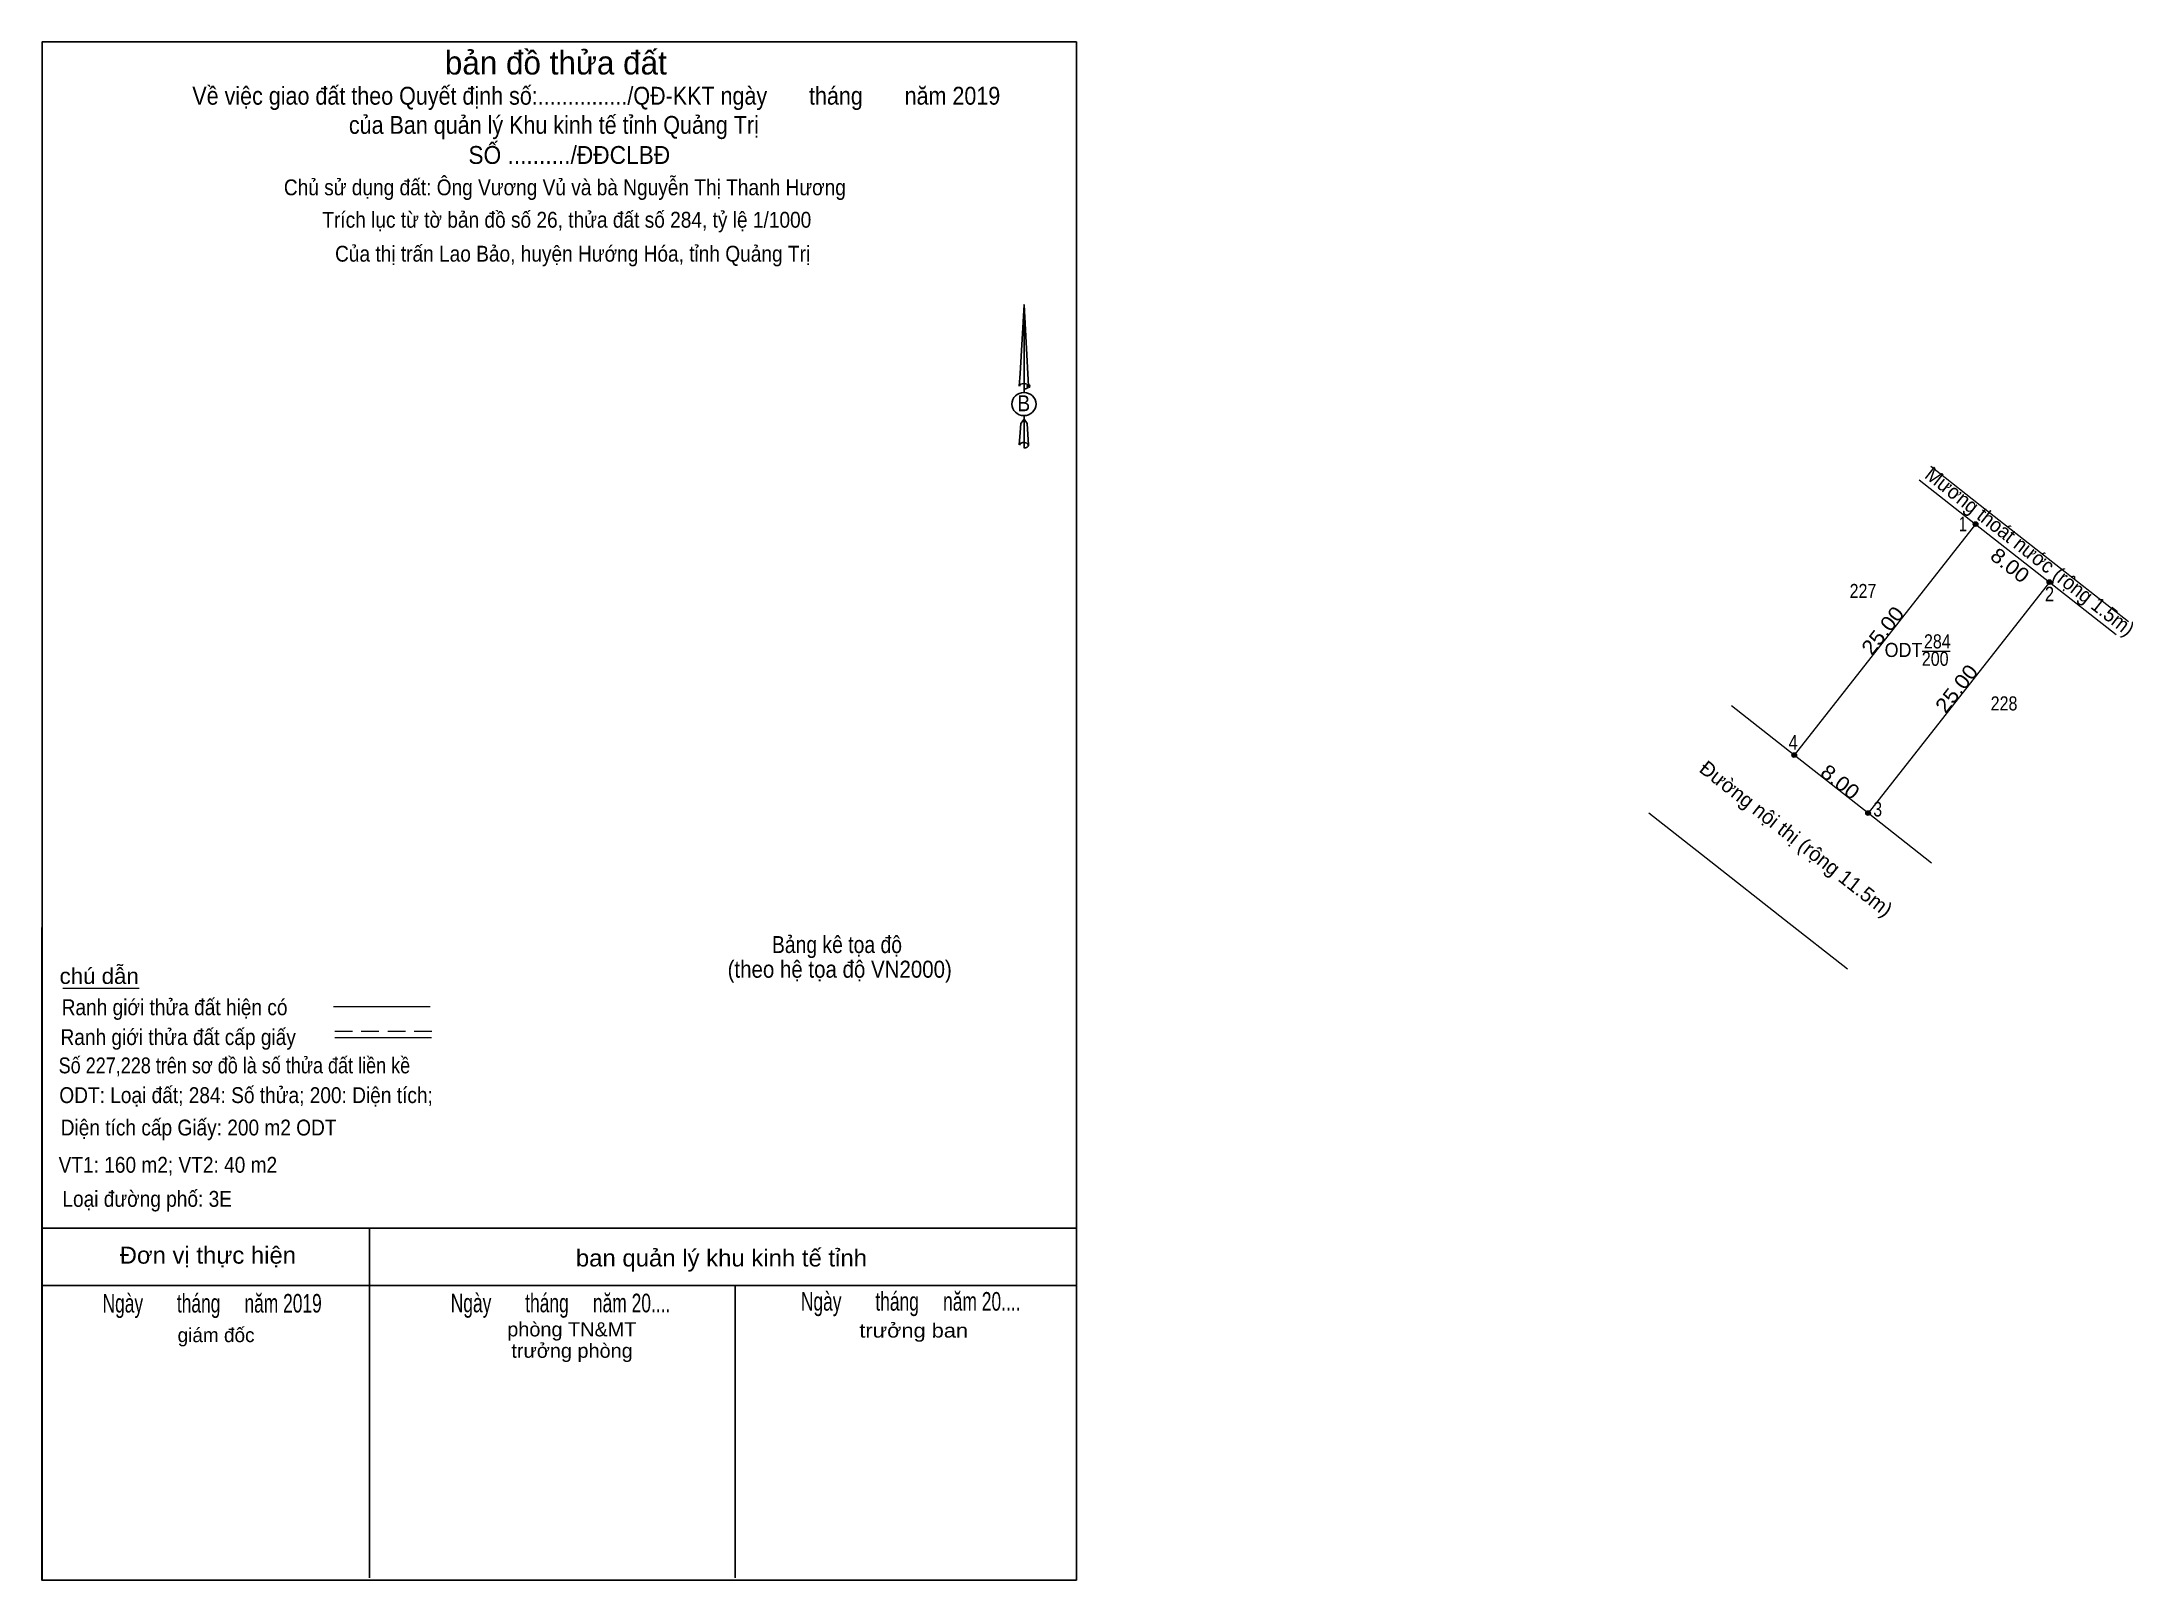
# Model space of a CAD drawing. Header units: metres. Extents: x 538225 to 538403, y 1837600 to 1837731.
import ezdxf
from ezdxf.enums import TextEntityAlignment as Align

# ---------------------------------------------------------------- set-up
doc = ezdxf.new("R2010")
doc.units = ezdxf.units.M
doc.header["$LTSCALE"] = 0.5
doc.header["$PDMODE"] = 32
doc.header["$PDSIZE"] = 0.25
doc.linetypes.add('MEDIUM_DASHED', pattern=[4.5, 3, -1.5])
for name, color, linetype, lineweight in [('10', 7, 'Continuous', 13), ('17', 7, 'Continuous', 13), ('40', 7, 'Continuous', 25), ('6', 7, 'Continuous', 13), ('63', 7, 'Continuous', 25)]:
    doc.layers.add(name, color=color, linetype=linetype, lineweight=lineweight)
doc.layers.add('5', color=7, linetype='Continuous')

msp = doc.modelspace()

# ---------------------------------------------------------------- hatches: boundary and pattern name
at = {"layer": '63'}
for points in [[(538390.08, 1837689.59, 1), (538389.68, 1837689.59, 1)], [(538396.37, 1837684.65, 1), (538395.97, 1837684.65, 1)], [(538374.64, 1837669.93, 1), (538374.24, 1837669.93, 1)], [(538380.93, 1837664.99, 1), (538380.53, 1837664.99, 1)]]:
    msp.add_hatch(color=256, dxfattribs=at).paths.add_polyline_path(points)

# ---------------------------------------------------------------- linework, layer by layer
at = {"layer": '10'}
for p, q in [((538385.08, 1837693.36), (538389.88, 1837689.59)), ((538390.8, 1837690.76), (538386.06, 1837694.49)), ((538389.88, 1837689.59), (538374.44, 1837669.93)), ((538397.1, 1837685.82), (538390.8, 1837690.76)), ((538402.89, 1837681.27), (538397.1, 1837685.82)), ((538396.17, 1837684.65), (538401.84, 1837680.2)), ((538385.33, 1837678.78), (538387.73, 1837678.78)), ((538374.44, 1837669.93), (538369.1, 1837674.12)), ((538362.06, 1837665.02), (538367.33, 1837660.88)), ((538386.14, 1837660.74), (538380.73, 1837664.99)), ((538367.33, 1837660.88), (538373.62, 1837655.94)), ((538373.62, 1837655.94), (538378.98, 1837651.73))]:
    msp.add_line(p, q, dxfattribs=at)
msp.add_lwpolyline([(538389.88, 1837689.59), (538396.17, 1837684.65), (538380.73, 1837664.99), (538374.44, 1837669.93)], dxfattribs=at)
at = {"layer": '17'}
msp.add_line((538227.04, 1837650.09), (538233.55, 1837650.09), dxfattribs=at)
at = {"layer": '40'}
for p, q in [((538225.25, 1837629.66), (538225.25, 1837655.24)), ((538225.25, 1837629.66), (538313.29, 1837629.66)), ((538253.15, 1837599.9), (538253.15, 1837629.66)), ((538313.29, 1837629.66), (538277.87, 1837629.66)), ((538225.25, 1837624.78), (538313.29, 1837624.78)), ((538284.29, 1837624.78), (538284.29, 1837599.9))]:
    msp.add_line(p, q, dxfattribs=at)
for points in [[(538225.27, 1837599.7), (538225.27, 1837730.64), (538313.33, 1837730.64), (538313.33, 1837599.7)], [(538225.25, 1837629.66), (538313.33, 1837629.66), (538313.33, 1837599.7), (538225.25, 1837599.7)]]:
    msp.add_lwpolyline(points, close=True, dxfattribs=at)
at = {"layer": '6'}
for p, q in [((538250.08, 1837648.52), (538258.3, 1837648.52)), ((538250.2, 1837645.88), (538258.43, 1837645.88))]:
    msp.add_line(p, q, dxfattribs=at)
at = {"layer": '6', "linetype": 'MEDIUM_DASHED'}
msp.add_line((538250.2, 1837646.44), (538258.48, 1837646.44), dxfattribs=at)
at = {"layer": '63'}
for p, q in [((538308.87, 1837708.26), (538309.25, 1837701.34)), ((538308.87, 1837708.26), (538309.25, 1837701.34)), ((538308.87, 1837708.26), (538309.25, 1837701.34)), ((538308.53, 1837702.42), (538308.47, 1837701.34)), ((538308.87, 1837701.6), (538308.87, 1837701.3)), ((538308.87, 1837701.3), (538308.87, 1837701.12)), ((538308.87, 1837701.12), (538308.87, 1837700.84)), ((538308.87, 1837701.12), (538308.87, 1837700.84)), ((538308.87, 1837701.12), (538308.87, 1837700.84)), ((538308.87, 1837698.52), (538308.87, 1837698.82)), ((538308.87, 1837698.52), (538308.87, 1837698.82)), ((538308.87, 1837698.52), (538308.87, 1837698.82)), ((538308.87, 1837698.52), (538309.15, 1837698.14)), ((538308.87, 1837698.52), (538309.15, 1837698.14)), ((538308.87, 1837698.52), (538309.15, 1837698.14)), ((538308.87, 1837696.56), (538308.87, 1837696.28)), ((538309.15, 1837698.14), (538309.25, 1837696.32)), ((538309.15, 1837698.14), (538309.25, 1837696.32)), ((538309.15, 1837698.14), (538309.25, 1837696.32)), ((538308.87, 1837696.28), (538308.87, 1837696.08)), ((538309.25, 1837696.32), (538309.25, 1837696.34))]:
    msp.add_line(p, q, dxfattribs=at)
for points in [[(538308.87, 1837701.6), (538308.87, 1837708.26), (538308.53, 1837702.42)], [(538308.87, 1837696.56), (538308.87, 1837698.52), (538308.59, 1837698.14), (538308.53, 1837697.4), (538308.47, 1837696.34)]]:
    msp.add_lwpolyline(points, dxfattribs=at)
at = {"layer": '63', "lineweight": 13}
for centre in [(538389.88, 1837689.59), (538396.17, 1837684.65), (538374.44, 1837669.93), (538380.73, 1837664.99)]:
    msp.add_circle(centre, 0.2, dxfattribs=at)
at = {"layer": '63'}
msp.add_ellipse((538308.8616, 1837699.8095), major_axis=(1.0322, 0), ratio=0.952727, dxfattribs=at)
for centre, start_param, end_param in [((538308.8619, 1837701.3249), 1.57079633, 3.07445202), ((538308.8619, 1837701.3249), 0.06714063, 1.57079633), ((538308.8619, 1837701.3249), 4.71238898, 6.28318531), ((538308.8619, 1837696.3055), 2.49106941, 3.07427841), ((538308.8619, 1837696.3055), 1.57079633, 2.49106941), ((538308.8619, 1837696.3055), 0.06714063, 1.57079633), ((538308.8619, 1837696.3055), 4.71238898, 6.28318531)]:
    msp.add_ellipse(centre, major_axis=(0.3784, 0), ratio=0.614131, start_param=start_param, end_param=end_param, dxfattribs=at)
msp.add_point((538309.25, 1837701.34), dxfattribs=at)

# ---------------------------------------------------------------- texts
at = {"layer": '10'}
for s, width, p in [('227', 0.85, (538380.295, 1837683.3)), ('ODT', 0.95, (538383.745, 1837678.28)), ('200', 0.85, (538386.445, 1837677.53)), ('284', 0.85, (538386.625, 1837679.01)), ('228', 0.85, (538392.305, 1837673.73))]:
    msp.add_text(s, height=1.2, dxfattribs=dict(at, width=width)).set_placement(p, align=Align.CENTER)
at = {"layer": '17', "width": 0.95}
msp.add_text('Mương thoát nước (rộng 1.5m)', height=1.25, rotation=321.855, dxfattribs=at).set_placement((538394.119, 1837686.7822), align=Align.CENTER)
at = {"layer": '17'}
msp.add_text('Đường nội thị (rộng 11.5m)', height=1.25, rotation=321.855, dxfattribs=at).set_placement((538374.219, 1837662.3262), align=Align.CENTER)
at = {"layer": '40'}
for s, height, width, p in [('Đơn vị thực hiện', 1.448, 1.05, (538239.385, 1837626.64)), ('ban quản lý khu kinh tế tỉnh', 1.45, 1.05, (538283.11, 1837626.4)), ('Ngày       tháng     năm 2019', 1.58, 0.7, (538239.75, 1837622.48)), ('Ngày       tháng     năm 20....', 1.583, 0.7, (538269.41, 1837622.5)), ('Ngày       tháng     năm 20....', 1.583, 0.7, (538299.22, 1837622.64)), ('phòng TN&MT', 1.205, 1.05, (538270.375, 1837620.45)), ('trưởng ban', 1.205, 1.15, (538299.475, 1837620.35)), ('trưởng phòng ', 1.205, 1.05, (538270.625, 1837618.63))]:
    msp.add_text(s, height=height, dxfattribs=dict(at, width=width)).set_placement(p, align=Align.CENTER)
msp.add_text('giám đốc', height=1.207, dxfattribs=at).set_placement((538240.085, 1837619.96), align=Align.CENTER)
at = {"layer": '5', "width": 0.9}
for s, p in [('Chủ sử dụng đất: Ông Vương Vủ và bà Nguyễn Thị Thanh Hương', (538269.78, 1837717.58)), ('Trích lục từ tờ bản đồ số 26, thửa đất số 284, tỷ lệ 1/1000 ', (538270.17, 1837714.82)), ('Của thị trấn Lao Bảo, huyện Hướng Hóa, tỉnh Quảng Trị', (538270.44, 1837711.93))]:
    msp.add_text(s, height=1.35, dxfattribs=at).set_placement(p, align=Align.CENTER)
at = {"layer": '6'}
for s, width, p in [('Bảng kê tọa độ ', 0.85, (538293.175, 1837653.08)), ('(theo hệ tọa độ VN2000)', 0.9, (538293.18, 1837650.98))]:
    msp.add_text(s, height=1.448, dxfattribs=dict(at, width=width)).set_placement(p, align=Align.CENTER)
for s, width, p in [('chú dẫn', 1.05, (538226.76, 1837650.45)), ('Ranh giới thửa đất hiện có ', 0.9, (538226.94, 1837647.79)), ('Ranh giới thửa đất cấp giấy', 0.9, (538226.84, 1837645.25)), ('Số 227,228 trên sơ đồ là số thửa đất liền kề', 0.85, (538226.68, 1837642.84)), ('ODT: Loại đất; 284: Số thửa; 200: Diện tích;', 0.9, (538226.74, 1837640.31)), ('Diện tích cấp Giấy: 200 m2 ODT', 0.9, (538226.86, 1837637.55)), ('VT1: 160 m2; VT2: 40 m2', 0.9, (538226.68, 1837634.38)), ('Loại đường phố: 3E', 0.9, (538227, 1837631.48))]:
    msp.add_text(s, height=1.35, dxfattribs=dict(at, width=width)).set_placement(p)
at = {"layer": '63'}
msp.add_text('bản đồ thửa đất', height=2, dxfattribs=at).set_placement((538269.01, 1837727.86), align=Align.CENTER)
for s, height, width, p in [('Về việc giao đất theo Quyết định số:.............../QĐ-KKT ngày       tháng       năm 2019', 1.521, 0.9, (538272.455, 1837725.29)), ('của Ban quản lý Khu kinh tế tỉnh Quảng Trị', 1.521, 0.9, (538268.845, 1837722.81)), ('SỐ ........../ĐĐCLBĐ', 1.521, 0.95, (538270.155, 1837720.25)), ('B', 1.351, 0.9, (538308.85, 1837699.2))]:
    msp.add_text(s, height=height, dxfattribs=dict(at, width=width)).set_placement(p, align=Align.CENTER)
for s, width, p in [(' 1', 0.75, (538389.15, 1837688.98)), (' 2', 0.85, (538396.57, 1837683.01)), (' 4', 0.85, (538374.75, 1837670.39)), (' 3', 0.8, (538381.92, 1837664.7))]:
    msp.add_text(s, height=1.25, dxfattribs=dict(at, width=width)).set_placement(p, align=Align.RIGHT)
at = {"layer": '63', "width": 1.1}
for s, rotation, p in [('8.00', 321.855, (538392.429, 1837685.5906)), ('25.00', 51.856, (538382.4646, 1837680.144)), ('25.00', 51.856, (538388.7546, 1837675.204)), ('8.00', 321.855, (538377.969, 1837667.1506))]:
    msp.add_text(s, height=1.25, rotation=rotation, dxfattribs=at).set_placement(p, align=Align.CENTER)

doc.saveas('drawing.dxf')
